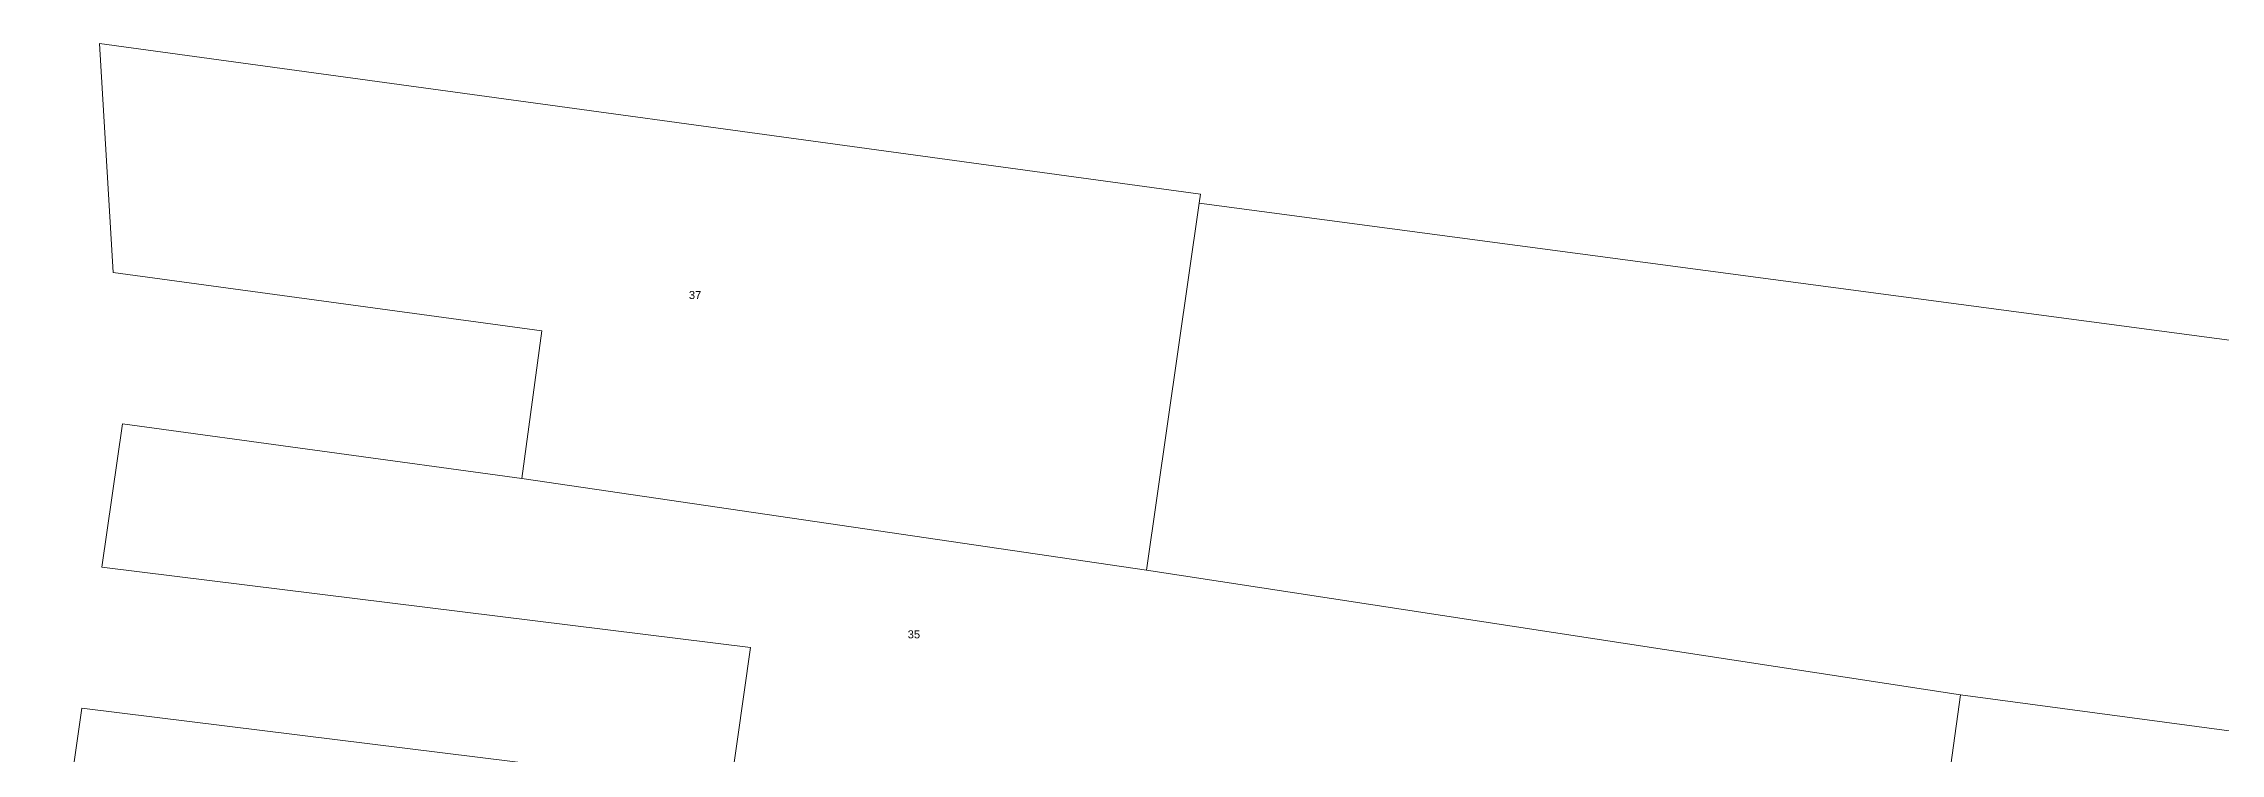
# Model space of a CAD drawing. Header units: metres. Extents: x 315515 to 317824, y 6273486 to 6276226.
# Drawn here: x 315613.8 to 316103.5, y 6275622.9 to 6275782.5 of the extents above; entities that cross this region are included whole.
import ezdxf

# ---------------------------------------------------------------- set-up
doc = ezdxf.new("R2010")
doc.units = ezdxf.units.M
doc.layers.add('Cadastre Land Parcels_SP_EXT', color=7, linetype='Continuous', lineweight=5)
doc.styles.get("Standard").update_dxf_attribs({"font": 'arial.ttf'})

msp = doc.modelspace()

# ---------------------------------------------------------------- linework, layer by layer
at = {"layer": 'Cadastre Land Parcels_SP_EXT', "linetype": 'Continuous'}
for points in [[(315874.032, 6275748.639), (315626.398, 6275782.518), (315629.503, 6275731.078), (315725.884, 6275717.955), (315721.385, 6275684.709), (315861.931, 6275664.093), (315873.748, 6275746.654), (315874.032, 6275748.639)], [(316116.751, 6275714.328), (315873.748, 6275746.654), (315861.931, 6275664.093), (316045.043, 6275636.098), (316128.409, 6275624.936), (316154.244, 6275621.479), (316303.68, 6275601.487), (316358.887, 6275594.09), (316573.768, 6275565.325), (316574.937, 6275571.304), (316545.726, 6275575.213), (316550.027, 6275643.14), (316480.12, 6275652.61), (316481.855, 6275665.588), (316371.526, 6275680.284), (316207.643, 6275702.237), (316126.705, 6275713.003), (316116.751, 6275714.328)], [(315721.385, 6275684.709), (315631.558, 6275697.035), (315626.971, 6275664.765), (315772.867, 6275646.764), (315768.343, 6275615.024), (316037.501, 6275581.832), (316045.043, 6275636.098), (315861.931, 6275664.093), (315721.385, 6275684.709)], [(316154.244, 6275621.479), (316128.409, 6275624.936), (316045.043, 6275636.098), (316037.501, 6275581.832), (316030.831, 6275533.498), (316023.192, 6275478.678), (316112.573, 6275466.139), (316331.401, 6275435.537), (316334.541, 6275431.573), (316345.796, 6275417.153), (316359.95, 6275419.171), (316441.607, 6275419.788), (316534.146, 6275412.85), (316535.822, 6275418.742), (316441.832, 6275425.848), (316359.492, 6275425.284), (316348.371, 6275423.663), (316334.624, 6275441.205), (316133.005, 6275469.356), (316154.244, 6275621.479)], [(316037.501, 6275581.832), (315768.343, 6275615.024), (315622.415, 6275633.056), (315613.824, 6275572.638), (316030.831, 6275533.498), (316037.501, 6275581.832)]]:
    msp.add_lwpolyline(points, close=True, dxfattribs=at)

# ---------------------------------------------------------------- texts
at = {"layer": 'Cadastre Land Parcels_SP_EXT'}
for s, p in [('37', (315758.983, 6275725.092)), ('35', (315808.2, 6275648.79))]:
    msp.add_text(s, height=1.8, dxfattribs=at).set_placement(p)

doc.saveas('drawing.dxf')
